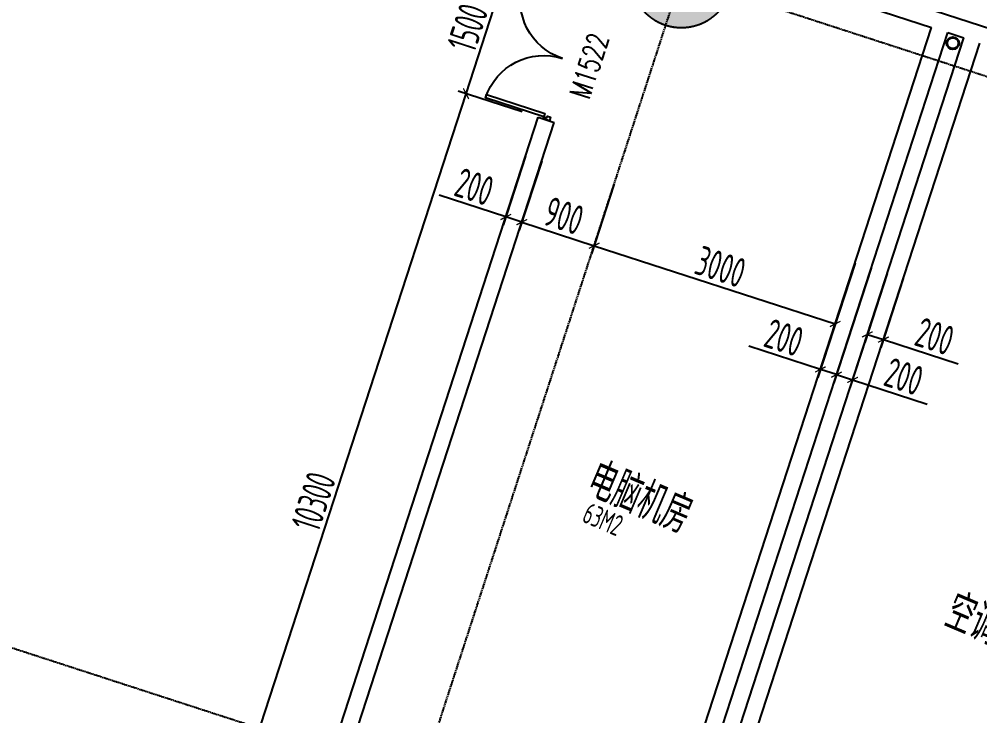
# Model space of a CAD drawing. Extents: x 11778731 to 12007717, y -6694179 to -6363962.
# Drawn here: x 11926542 to 11937913, y -6389000 to -6380752 of the extents above; entities that cross this region are included whole.
import ezdxf
from ezdxf.enums import TextEntityAlignment as Align
from ezdxf.xclip import XClip

# ---------------------------------------------------------------- set-up
doc = ezdxf.new("R2010")
doc.units = 0
doc.header["$LTSCALE"] = 10
doc.header["$MEASUREMENT"] = 0
doc.header["$XCLIPFRAME"] = 0
doc.linetypes.add('A3-RG-axis-100$0$CENTER', pattern=[2, 1.25, -0.25, 0.25, -0.25])
for name, color, linetype in [('A3-RB-3F-100$0$A-DIMS-100', 1, 'Continuous'), ('A3-RG-axis-100$0$A-GRID', 1, 'A3-RG-axis-100$0$CENTER'), ('A3-RI-3F$0$A-DOOR', 32, 'Continuous'), ('A3-RI-3F$0$A-WALL', 7, 'Continuous'), ('A3-RM-3F$0$0P-1', 191, 'Continuous'), ('A3-RM-3F$0$0P-FE-FH-V', 141, 'Continuous'), ('A3-RS-1F$0$A-HATH-GRAY', 8, 'Continuous'), ('A3-RS-1F$0$A-WALL', 7, 'Continuous'), ('A3-SYMB-3F-100$0$A-SYMB', 4, 'Continuous'), ('A3-SYMB-3F-100$0$A-SYMB-AREA', 4, 'Continuous'), ('A3-SYMB-3F-100$0$A-SYMB-DOOR', 3, 'Continuous'), ('A3-SYMB-3F-100$0$A-SYMB-DOOR1', 3, 'Continuous'), ('A3-SYMB-3F-100$0$A-SYMB-DOOR2', 3, 'Continuous'), ('A3-SYMB-3F-100$0$A-SYMB-DOOR3', 3, 'Continuous'), ('A3-SYMB-3F-100$0$A-SYMB-NAME', 4, 'Continuous'), ('A3-SYMB-3F-100$0$A-SYMB-NAME-E', 4, 'Continuous')]:
    doc.layers.add(name, color=color, linetype=linetype)
doc.styles.add('A3-RB-3F-100$0$XD2008', font='xd-hzs.shx', dxfattribs={"width": 0.7, "bigfont": 'xd-hztxt.shx'})
doc.styles.add('A3-SYMB-3F-100$0$ECADI', font='hzs.shx', dxfattribs={"width": 0.7, "bigfont": 'hztxt.shx'})
doc.styles.add('A3-SYMB-3F-100$0$ECADI-TXT', font='simplex.shx', dxfattribs={"bigfont": 'hztxt.shx'})
doc.dimstyles.new('A3-RB-3F-100$0$XD100$0', dxfattribs={"dimscale": 100, "dimtxt": 3.5, "dimasz": 1, "dimexe": 1, "dimexo": 2, "dimgap": 0.5, "dimtad": 1, "dimdec": 0, "dimdsep": 46, "dimtxsty": 'A3-RB-3F-100$0$XD2008', "dimblk1": 'A3-RB-3F-100$0$_ARCHTICK', "dimblk2": 'A3-RB-3F-100$0$_ARCHTICK', "dimsah": 1, "dimcen": 2.5, "dimclrt": 4, "dimaunit": 1, "dimadec": 0, "dimazin": 0, "dimtfac": 1, "dimtdec": 0, "dimtix": 1, "dimtmove": 0, "dimatfit": 3, "dimfxl": 0, "dimtolj": 1, "dimtzin": 0, "dimarcsym": 0})

# ---------------------------------------------------------------- blocks, each defined once
blk = doc.blocks.new('A3-RI-3F$0$J-双扇门-1500')
for points in [[(25, 80), (25, 805), (65, 805), (65, 80)], [(1475, 80), (1475, 805), (1435, 805), (1435, 80)], [(0, 80), (25, 80), (25, 40), (45, 40), (45, 0), (0, 0)], [(1500, 80), (1475, 80), (1475, 40), (1455, 40), (1455, 0), (1500, 0)]]:
    blk.add_lwpolyline(points, close=True)
for centre, start, end in [((25, 80), 0, 90), ((1475, 80), 90, 180)]:
    blk.add_arc(centre, 725, start, end)
blk = doc.blocks.new('A3-RI-3F')
at = {"layer": 'A3-RI-3F$0$A-WALL'}
for p, q in [((11933695, -6379453), (11939639, -6381385)), ((11933633, -6379644), (11937342, -6380849)), ((11932630, -6395352), (11937342, -6380849)), ((11932820, -6395414), (11937533, -6380911)), ((11937533, -6380911), (11937723, -6380972)), ((11933010, -6395476), (11937723, -6380972)), ((11933324, -6395157), (11937913, -6381034)), ((11929503, -6391708), (11932686, -6381912)), ((11929693, -6391770), (11932876, -6381974)), ((11932686, -6381912), (11932876, -6381974))]:
    blk.add_line(p, q, dxfattribs=at)
at = {"layer": 'A3-RI-3F$0$A-DOOR', "xscale": -1, "rotation": 71.99754863190459}
blk.add_blockref('A3-RI-3F$0$J-双扇门-1500', (11933283, -6380529), dxfattribs=at)
blk = doc.blocks.new('A3-RG-axis-100')
at = {"layer": 'A3-RG-axis-100$0$A-GRID'}
for p, q in [((11908702.6, -6371911.2), (12006585.7, -6403715.4)), ((11929900.4, -6394045), (11936634.8, -6373318.7)), ((11908160.7, -6382249.8), (12003495.5, -6413225.9))]:
    blk.add_line(p, q, dxfattribs=at)
blk = doc.blocks.new('A3-SYMB-3F-100$0$ECADI-TAG-ROOM')
at = {"layer": 'A3-SYMB-3F-100$0$A-SYMB-AREA', "style": 'A3-SYMB-3F-100$0$ECADI', "width": 0.7}
blk.add_attdef('340M2', text='', height=2.5, dxfattribs=at).set_placement((7.17, -1.75), align=Align.MIDDLE_LEFT)
at = {"layer": 'A3-SYMB-3F-100$0$A-SYMB-NAME', "style": 'A3-SYMB-3F-100$0$ECADI', "width": 0.7}
blk.add_attdef('CHINESENAME', (-5.13, 0.09), '', height=4.5, dxfattribs=at)
at = {"layer": 'A3-SYMB-3F-100$0$A-SYMB-NAME-E', "style": 'A3-SYMB-3F-100$0$ECADI', "width": 0.7}
for tag, p in [('ENGLISHHIGH', (-5.13, 8.04)), ('ENGLISHLOW', (-5.13, 4.84))]:
    blk.add_attdef(tag, p, '', height=2.5, dxfattribs=at)
blk = doc.blocks.new('A3-SYMB-3F-100$0$ECADI-TAG-DOOR')
at = {"layer": 'A3-SYMB-3F-100$0$A-SYMB-DOOR', "style": 'A3-SYMB-3F-100$0$ECADI-TXT', "width": 0.7}
for tag, p in [('门窗主编号1', (-6.41, 7.26)), ('门窗主编号2', (2.08, 7.26))]:
    blk.add_attdef(tag, p, '', height=2.5, dxfattribs=at)
at = {"layer": 'A3-SYMB-3F-100$0$A-SYMB-DOOR', "style": 'A3-SYMB-3F-100$0$ECADI-TXT', "width": 0.7, "flags": 1}
for tag, p in [('洞口尺寸(宽X高)', (-6.42, 1.62)), ('备注', (-6.39, -1.21))]:
    blk.add_attdef(tag, p, '', height=2.5, dxfattribs=at)
at = {"layer": 'A3-SYMB-3F-100$0$A-SYMB-DOOR1', "style": 'A3-SYMB-3F-100$0$ECADI-TXT', "width": 0.7}
blk.add_attdef('门窗辅编号1', (-6.41, 4.41), '', height=2.5, dxfattribs=at)
at = {"layer": 'A3-SYMB-3F-100$0$A-SYMB-DOOR2', "style": 'A3-SYMB-3F-100$0$ECADI-TXT', "width": 0.7}
blk.add_attdef('门窗辅编号2', (-2.86, 4.41), '', height=2.5, dxfattribs=at)
at = {"layer": 'A3-SYMB-3F-100$0$A-SYMB-DOOR3', "style": 'A3-SYMB-3F-100$0$ECADI-TXT', "width": 0.7}
blk.add_attdef('门窗辅编号3', (2.32, 4.41), '', height=2.5, dxfattribs=at)
blk = doc.blocks.new('A3-SYMB-3F-100')
at = {"layer": 'A3-SYMB-3F-100$0$A-SYMB'}
ref = blk.add_blockref('A3-SYMB-3F-100$0$ECADI-TAG-ROOM', (11933691, -6386584), dxfattribs=dict(at, xscale=99.99999999989046, yscale=100.0000000001164, rotation=337))
ref.add_attrib('CHINESENAME', '电脑机房', (11933223, -6386376), dxfattribs={"height": 450, "rotation": 337, "style": 'A3-SYMB-3F-100$0$ECADI', "width": 0.7})
ref.add_attrib('340M2', '63M2', dxfattribs={"height": 250, "rotation": 337, "style": 'A3-SYMB-3F-100$0$ECADI', "width": 0.7}).set_placement((11933240, -6386583), align=Align.MIDDLE_LEFT)
ref = blk.add_blockref('A3-SYMB-3F-100$0$ECADI-TAG-ROOM', (11937929, -6388144), dxfattribs=dict(at, xscale=99.99999999989046, yscale=100.0000000001164, rotation=337))
ref.add_attrib('CHINESENAME', '空调机房', (11937461, -6387936), dxfattribs={"height": 450, "rotation": 337, "style": 'A3-SYMB-3F-100$0$ECADI', "width": 0.7})
at = {"layer": 'A3-SYMB-3F-100$0$A-SYMB-DOOR'}
ref = blk.add_blockref('A3-SYMB-3F-100$0$ECADI-TAG-DOOR', (11934293, -6380977), dxfattribs=dict(at, xscale=99.99999999997296, yscale=100, zscale=100, rotation=71.99999999999999))
ref.add_attrib('门窗主编号1', 'M1522', dxfattribs={"height": 250, "rotation": 72, "style": 'A3-SYMB-3F-100$0$ECADI-TXT', "width": 0.7}).set_placement((11933529, -6380971), align=Align.RIGHT)
blk = doc.blocks.new('A3-RB-3F-100$0$_ARCHTICK')
at = {"color": 0, "linetype": 'ByBlock', "const_width": 0.15}
blk.add_lwpolyline([(-0.5, -0.5), (0.5, 0.5)], dxfattribs=at)
blk = doc.blocks.new('*D935')
at = {"layer": 'A3-RB-3F-100$0$A-DIMS-100', "color": 0, "lineweight": -2}
for p, q in [((11928649, -6391430), (11931832, -6381634)), ((11932496, -6381850), (11931737, -6381604)), ((11929313, -6391646), (11928554, -6391399))]:
    blk.add_line(p, q, dxfattribs=at)
at = {"layer": 'A3-RB-3F-100$0$A-DIMS-100', "color": 0, "lineweight": -2, "xscale": 100, "yscale": 100, "zscale": 100}
for p, rotation in [((11931832, -6381634), 71.99999999977985), ((11928649, -6391430), 251.9999999997798)]:
    blk.add_blockref('A3-RB-3F-100$0$_ARCHTICK', p, dxfattribs=dict(at, rotation=rotation))
at = {"layer": 'A3-RB-3F-100$0$A-DIMS-100', "color": 4, "insert": (11930026, -6386463), "char_height": 350, "attachment_point": 5, "rotation": 72, "style": 'A3-RB-3F-100$0$XD2008'}
blk.add_mtext('\\A1;10300', dxfattribs=at)
blk = doc.blocks.new('*D1024')
at = {"layer": 'A3-RB-3F-100$0$A-DIMS-100', "color": 0, "lineweight": -2}
for p, q in [((11931832, -6381634), (11932295, -6380208)), ((11932959, -6380424), (11932200, -6380177)), ((11932496, -6381850), (11931737, -6381604))]:
    blk.add_line(p, q, dxfattribs=at)
at = {"layer": 'A3-RB-3F-100$0$A-DIMS-100', "color": 0, "lineweight": -2, "xscale": 100, "yscale": 100, "zscale": 100}
for p, rotation in [((11932295, -6380208), 71.99999999982431), ((11931832, -6381634), 251.9999999998243)]:
    blk.add_blockref('A3-RB-3F-100$0$_ARCHTICK', p, dxfattribs=dict(at, rotation=rotation))
at = {"layer": 'A3-RB-3F-100$0$A-DIMS-100', "color": 4, "insert": (11931850, -6380852), "char_height": 350, "attachment_point": 5, "rotation": 72, "style": 'A3-RB-3F-100$0$XD2008'}
blk.add_mtext('\\A1;1500', dxfattribs=at)
blk = doc.blocks.new('*D1028')
at = {"layer": 'A3-RB-3F-100$0$A-DIMS-100', "color": 0, "lineweight": -2}
for p, q in [((11933583, -6382712), (11933317, -6383529)), ((11933348, -6383434), (11936201, -6384361)), ((11936436, -6383639), (11936171, -6384456))]:
    blk.add_line(p, q, dxfattribs=at)
at = {"layer": 'A3-RB-3F-100$0$A-DIMS-100', "color": 0, "lineweight": -2, "xscale": 100, "yscale": 100, "zscale": 100}
for p, rotation in [((11933348, -6383434), 161.999999999925), ((11936201, -6384361), 341.999999999925)]:
    blk.add_blockref('A3-RB-3F-100$0$_ARCHTICK', p, dxfattribs=dict(at, rotation=rotation))
at = {"layer": 'A3-RB-3F-100$0$A-DIMS-100', "color": 4, "insert": (11934844, -6383683), "char_height": 350, "attachment_point": 5, "rotation": 342, "style": 'A3-RB-3F-100$0$XD2008'}
blk.add_mtext('\\A1;3000', dxfattribs=at)
blk = doc.blocks.new('*D1029')
at = {"layer": 'A3-RB-3F-100$0$A-DIMS-100', "color": 0, "lineweight": -2}
for p, q in [((11936816, -6383763), (11936551, -6384579)), ((11937007, -6383824), (11936741, -6384641)), ((11936582, -6384484), (11936772, -6384546)), ((11936772, -6384546), (11937657, -6384833))]:
    blk.add_line(p, q, dxfattribs=at)
at = {"layer": 'A3-RB-3F-100$0$A-DIMS-100', "color": 0, "lineweight": -2, "xscale": 100, "yscale": 100, "zscale": 100}
for p, rotation in [((11936582, -6384484), 161.999999999881), ((11936772, -6384546), 341.999999999881)]:
    blk.add_blockref('A3-RB-3F-100$0$_ARCHTICK', p, dxfattribs=dict(at, rotation=rotation))
at = {"layer": 'A3-RB-3F-100$0$A-DIMS-100', "color": 4, "insert": (11937379, -6384507), "char_height": 350, "attachment_point": 5, "rotation": 342, "style": 'A3-RB-3F-100$0$XD2008'}
blk.add_mtext('\\A1;200', dxfattribs=at)
blk = doc.blocks.new('*D1034')
at = {"layer": 'A3-RB-3F-100$0$A-DIMS-100', "color": 0, "lineweight": -2}
for p, q in [((11936436, -6383639), (11935996, -6384994)), ((11936626, -6383701), (11936186, -6385056)), ((11936026, -6384899), (11935178, -6384624)), ((11936217, -6384961), (11936026, -6384899))]:
    blk.add_line(p, q, dxfattribs=at)
at = {"layer": 'A3-RB-3F-100$0$A-DIMS-100', "color": 0, "lineweight": -2, "xscale": 100, "yscale": 100, "zscale": 100}
for p, rotation in [((11936026, -6384899), 161.999999999881), ((11936217, -6384961), 341.999999999881)]:
    blk.add_blockref('A3-RB-3F-100$0$_ARCHTICK', p, dxfattribs=dict(at, rotation=rotation))
at = {"layer": 'A3-RB-3F-100$0$A-DIMS-100', "color": 4, "insert": (11935595, -6384522), "char_height": 350, "attachment_point": 5, "rotation": 342, "style": 'A3-RB-3F-100$0$XD2008'}
blk.add_mtext('\\A1;200', dxfattribs=at)
blk = doc.blocks.new('*D1035')
at = {"layer": 'A3-RB-3F-100$0$A-DIMS-100', "color": 0, "lineweight": -2}
for p, q in [((11936626, -6383701), (11936186, -6385056)), ((11936816, -6383763), (11936376, -6385118)), ((11936217, -6384961), (11936407, -6385023)), ((11936407, -6385023), (11937291, -6385310))]:
    blk.add_line(p, q, dxfattribs=at)
at = {"layer": 'A3-RB-3F-100$0$A-DIMS-100', "color": 0, "lineweight": -2, "xscale": 100, "yscale": 100, "zscale": 100}
for p, rotation in [((11936217, -6384961), 161.999999999881), ((11936407, -6385023), 341.999999999881)]:
    blk.add_blockref('A3-RB-3F-100$0$_ARCHTICK', p, dxfattribs=dict(at, rotation=rotation))
at = {"layer": 'A3-RB-3F-100$0$A-DIMS-100', "color": 4, "insert": (11937014, -6384983), "char_height": 350, "attachment_point": 5, "rotation": 342, "style": 'A3-RB-3F-100$0$XD2008'}
blk.add_mtext('\\A1;200', dxfattribs=at)
blk = doc.blocks.new('*D1036')
at = {"layer": 'A3-RB-3F-100$0$A-DIMS-100', "color": 0, "lineweight": -2}
for p, q in [((11932727, -6382434), (11932461, -6383250)), ((11933583, -6382712), (11933317, -6383529)), ((11932492, -6383155), (11933348, -6383434))]:
    blk.add_line(p, q, dxfattribs=at)
at = {"layer": 'A3-RB-3F-100$0$A-DIMS-100', "color": 0, "lineweight": -2, "xscale": 100, "yscale": 100, "zscale": 100}
for p, rotation in [((11932492, -6383155), 161.9999999999401), ((11933348, -6383434), 341.9999999999401)]:
    blk.add_blockref('A3-RB-3F-100$0$_ARCHTICK', p, dxfattribs=dict(at, rotation=rotation))
at = {"layer": 'A3-RB-3F-100$0$A-DIMS-100', "color": 4, "insert": (11932990, -6383080), "char_height": 350, "attachment_point": 5, "rotation": 342, "style": 'A3-RB-3F-100$0$XD2008'}
blk.add_mtext('\\A1;900', dxfattribs=at)
blk = doc.blocks.new('*D1037')
at = {"layer": 'A3-RB-3F-100$0$A-DIMS-100', "color": 0, "lineweight": -2}
for p, q in [((11932537, -6382372), (11932271, -6383189)), ((11932727, -6382434), (11932461, -6383250)), ((11932302, -6383094), (11931513, -6382837)), ((11932492, -6383155), (11932302, -6383094))]:
    blk.add_line(p, q, dxfattribs=at)
at = {"layer": 'A3-RB-3F-100$0$A-DIMS-100', "color": 0, "lineweight": -2, "xscale": 100, "yscale": 100, "zscale": 100}
for p, rotation in [((11932302, -6383094), 161.9999999998938), ((11932492, -6383155), 341.9999999998938)]:
    blk.add_blockref('A3-RB-3F-100$0$_ARCHTICK', p, dxfattribs=dict(at, rotation=rotation))
at = {"layer": 'A3-RB-3F-100$0$A-DIMS-100', "color": 4, "insert": (11931929, -6382736), "char_height": 350, "attachment_point": 5, "rotation": 342, "style": 'A3-RB-3F-100$0$XD2008'}
blk.add_mtext('\\A1;200', dxfattribs=at)
blk = doc.blocks.new('*D853')
at = {"layer": 'A3-RB-3F-100$0$A-DIMS-100', "color": 0, "lineweight": -2}
for p, q in [((11939294, -6389243), (11938307, -6388922)), ((11937485, -6391778), (11938402, -6388953)), ((11938376, -6392067), (11937390, -6391747))]:
    blk.add_line(p, q, dxfattribs=at)
at = {"layer": 'A3-RB-3F-100$0$A-DIMS-100', "color": 0, "lineweight": -2, "xscale": 100, "yscale": 100, "zscale": 100}
for p, rotation in [((11938402, -6388953), 71.99999999992522), ((11937485, -6391778), 251.9999999999252)]:
    blk.add_blockref('A3-RB-3F-100$0$_ARCHTICK', p, dxfattribs=dict(at, rotation=rotation))
at = {"layer": 'A3-RB-3F-100$0$A-DIMS-100', "color": 4, "insert": (11937730, -6390296), "char_height": 350, "attachment_point": 5, "rotation": 72, "style": 'A3-RB-3F-100$0$XD2008'}
blk.add_mtext('\\A1;2970', dxfattribs=at)
blk = doc.blocks.new('A3-RS-1F')
at = {"layer": 'A3-RS-1F$0$A-HATH-GRAY'}
h = blk.add_hatch(color=256, dxfattribs=at)
edge = h.paths.add_edge_path()
edge.add_arc((11934381, -6380255), 600, 0, 360)
at = {"layer": 'A3-RS-1F$0$A-WALL'}
blk.add_circle((11934381, -6380255), 600, dxfattribs=at)
blk = doc.blocks.new('A3-RM-3F$0$DFA')
at = {"layer": 'A3-RM-3F$0$0P-FE-FH-V'}
for radius in [75, 65]:
    blk.add_circle((0, 0), radius, dxfattribs=at)
blk = doc.blocks.new('A3-RM-3F')
at = {"layer": 'A3-RM-3F$0$0P-1'}
blk.add_blockref('A3-RM-3F$0$DFA', (11937594, -6381036), dxfattribs=at)
blk = doc.blocks.new('A3-RB-3F-100')
at = {"layer": 'A3-RB-3F-100$0$A-DIMS-100'}
for p1, p2, distance, picture, middle in [((11932686, -6381912), (11933149.5, -6380485.4), 898.2, '*D1024', (11931849.5, -6380851.6)), ((11929503.1, -6391707.9), (11932686, -6381912), 898.2, '*D935', (11930026.3, -6386462.8)), ((11932788.6, -6382243.5), (11933644.5, -6382521.6), -958.8, '*D1036', (11932989.8, -6383080.5)), ((11933644.5, -6382521.6), (11936497.7, -6383448.7), -958.8, '*D1028', (11934844.4, -6383683)), ((11938566.5, -6392129.2), (11939484.3, -6389304.5), 1137.6, '*D853', (11937729.5, -6390295.8))]:
    dim = blk.add_aligned_dim(p1=p1, p2=p2, distance=distance, dimstyle='A3-RB-3F-100$0$XD100$0', dxfattribs=at)
    dim.commit()
    dim.dimension.update_dxf_attribs({"geometry": picture, "text_midpoint": middle})
for base, p1, p2, picture, middle in [((11932492.3, -6383155.4), (11932598.4, -6382181.7), (11932788.6, -6382243.5), '*D1037', (11931859.8, -6382949.9)), ((11936216.6, -6384961), (11936497.7, -6383448.7), (11936687.9, -6383510.5), '*D1034', (11935525.4, -6384736.4)), ((11936406.8, -6385022.8), (11936687.9, -6383510.5), (11936878.1, -6383572.3), '*D1035', (11936944.2, -6385197.4)), ((11936772.1, -6384546), (11936878.1, -6383572.3), (11937068.3, -6383634.1), '*D1029', (11937309.4, -6384720.6))]:
    dim = blk.add_linear_dim(base=base, p1=p1, p2=p2, angle=342, dimstyle='A3-RB-3F-100$0$XD100$0', dxfattribs=at)
    dim.commit()
    dim.dimension.update_dxf_attribs({"geometry": picture, "text_midpoint": middle, "dimtype": 129})

msp = doc.modelspace()

# ---------------------------------------------------------------- block references
for name in ['A3-RG-axis-100', 'A3-RB-3F-100', 'A3-RI-3F', 'A3-RI-3F', 'A3-RI-3F', 'A3-SYMB-3F-100', 'A3-SYMB-3F-100', 'A3-RM-3F']:
    msp.add_blockref(name, (0, 0))
ref = msp.add_blockref('A3-RS-1F', (0, 0))
XClip(ref).set_block_clipping_path([(11880575.4595815204, -6415096.270357037), (11910249.6177904997, -6426601.7009763205), (11922841.9025027994, -6430599.4828046197), (11977834.5324543808, -6451371.0095163761), (12008409.3102089595, -6381594.5835881606), (11890394.8696729206, -6356927.6296852781), (11884882.5177205391, -6396620.1386088813)])

doc.saveas('drawing.dxf')
